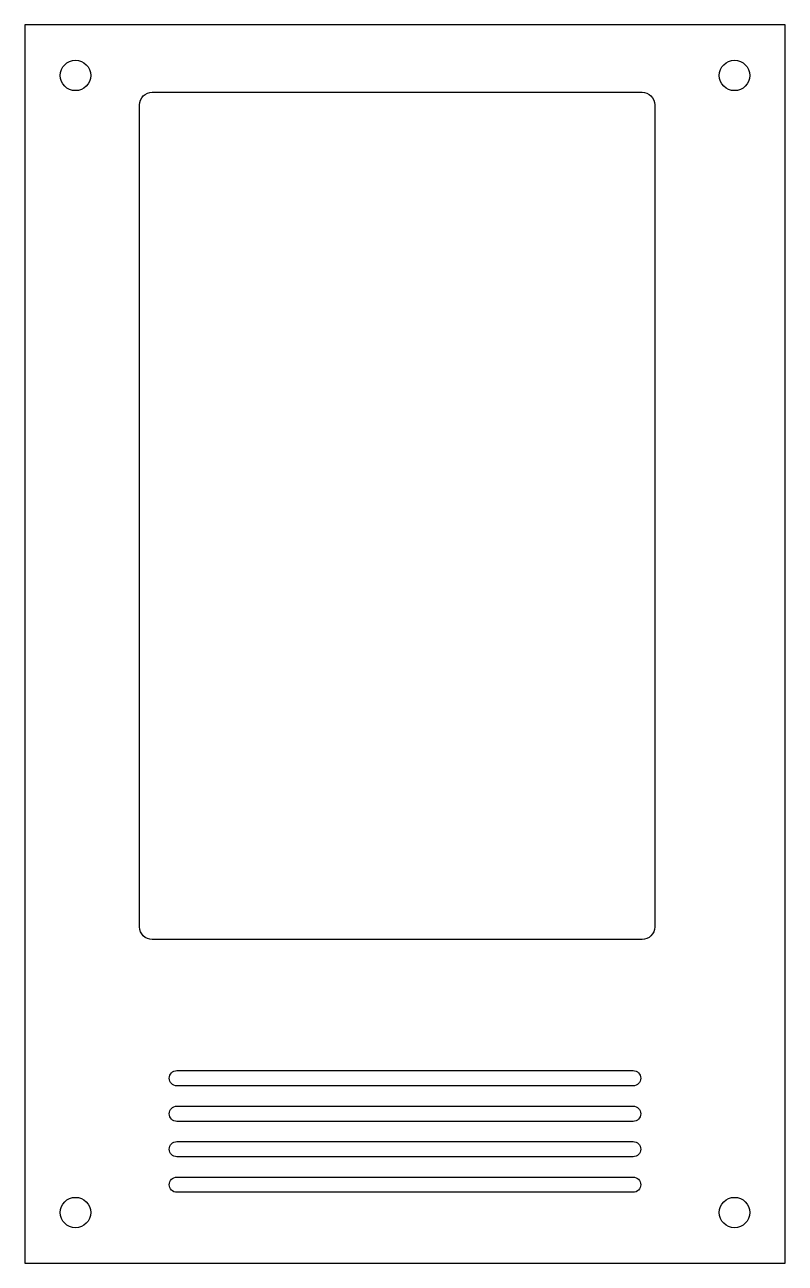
# Model space of a CAD drawing. Header units: inches. Extents: x 0 to 5.91, y 0 to 9.62.
import ezdxf

# ---------------------------------------------------------------- set-up
doc = ezdxf.new("R2010")
doc.units = ezdxf.units.IN
doc.header["$MEASUREMENT"] = 0

msp = doc.modelspace()

# ---------------------------------------------------------------- linework, layer by layer
msp.add_lwpolyline([(0, 9.622), (0, 0), (5.9055, 0), (5.9055, 9.622)], close=True)
for points in [[(4.8917, 8.9992), (4.8917, 2.6134, -0.414214), (4.7933, 2.515), (0.9902, 2.515, -0.414214), (0.8917, 2.6134), (0.8917, 8.9992, -0.414214), (0.9902, 9.0977), (4.7933, 9.0977, -0.414214)], [(1.1811, 1.378, -1), (1.1811, 1.4961), (4.7244, 1.4961, -1), (4.7244, 1.378)], [(1.1811, 1.1024, -1), (1.1811, 1.2205), (4.7244, 1.2205, -1), (4.7244, 1.1024)], [(1.1811, 0.8268, -1), (1.1811, 0.9449), (4.7244, 0.9449, -1), (4.7244, 0.8268)], [(1.1811, 0.5512, -1), (1.1811, 0.6693), (4.7244, 0.6693, -1), (4.7244, 0.5512)]]:
    msp.add_lwpolyline(points, format="xyb", close=True)
for centre in [(0.3937, 9.2283), (5.5118, 9.2283), (0.3937, 0.3937), (5.5118, 0.3937)]:
    msp.add_circle(centre, 0.1181)

doc.saveas('drawing.dxf')
